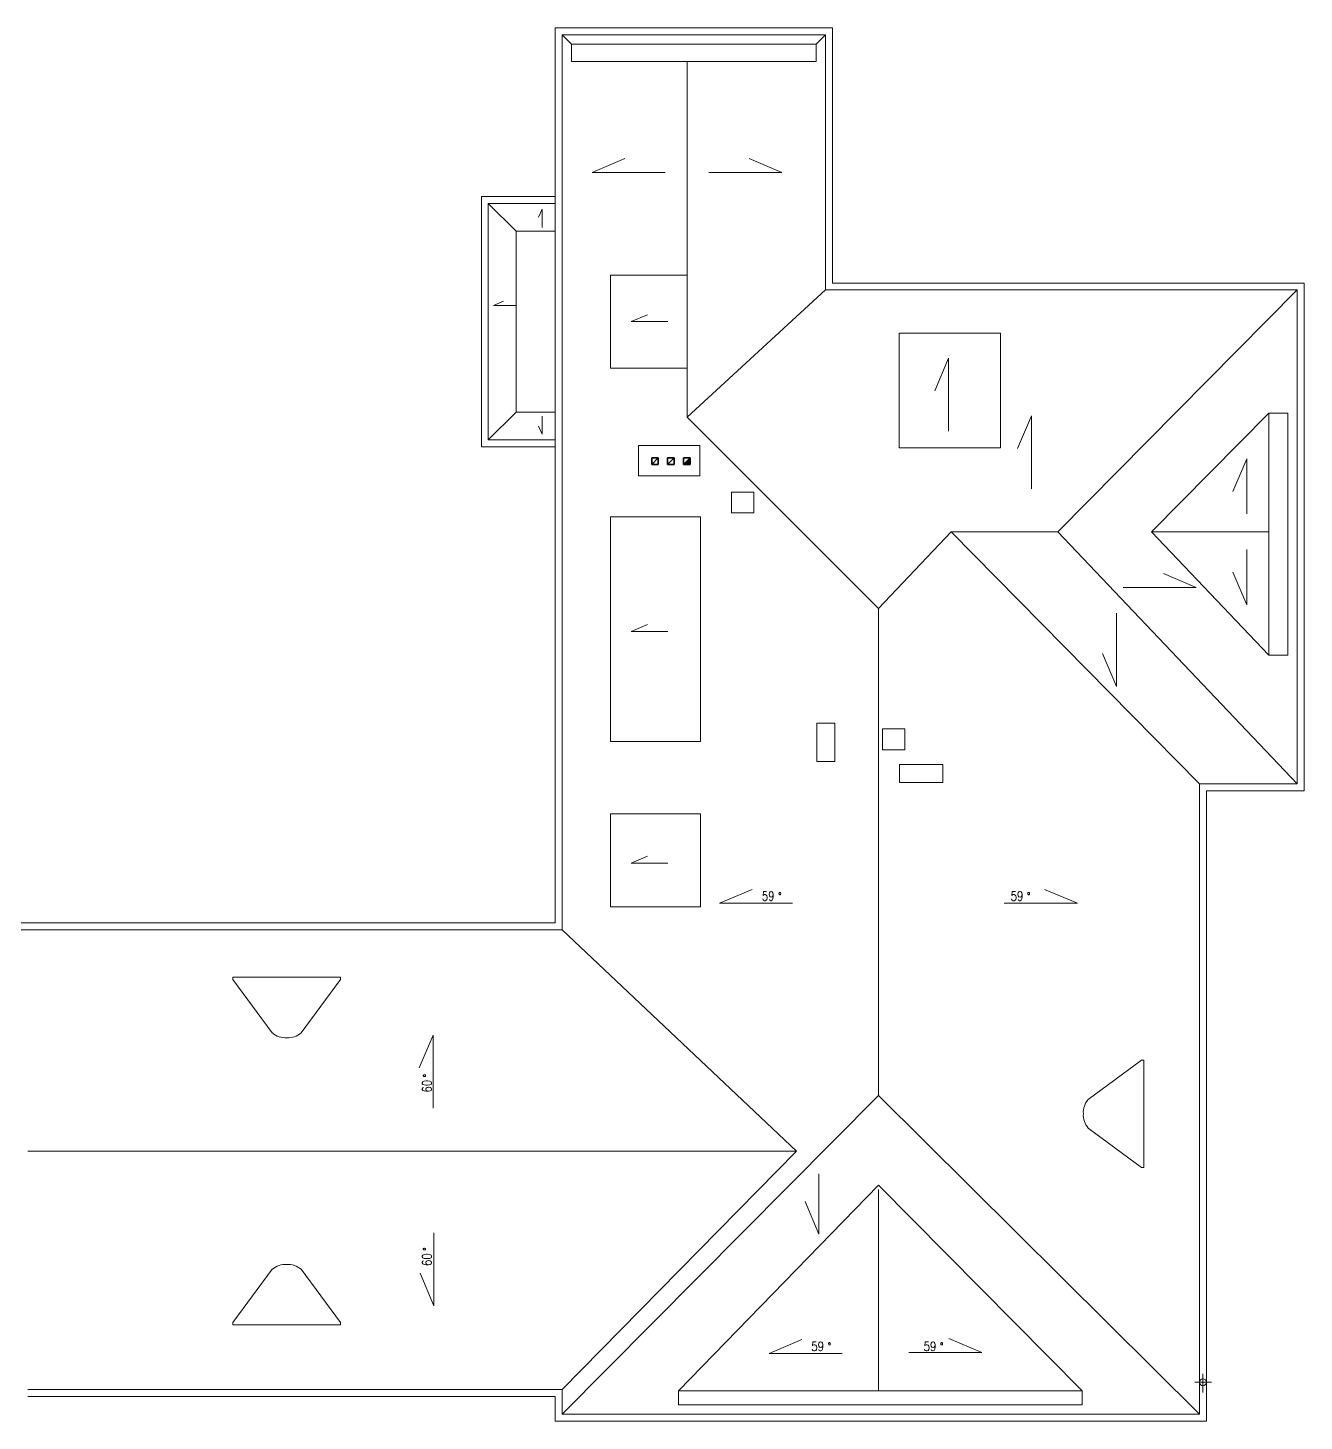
# Model space of a CAD drawing. Header units: millimetres. Extents: x -18485 to 40303, y -22087 to 35064.
# Drawn here: x 14668 to 17432, y -18474 to -15456 of the extents above; entities that cross this region are included whole.
import ezdxf

# ---------------------------------------------------------------- set-up
doc = ezdxf.new("R2010")
doc.units = ezdxf.units.MM
doc.layers.get('0').update_dxf_attribs({"lineweight": 25})
for name, color, linetype, lineweight in [('!tabelka', 7, 'Continuous', 9), ('04-1_widok', 251, 'Continuous', 5), ('05-03_opis', 10, 'Continuous', 5), ('31 piętro III - ściany', 2, 'Continuous', 35)]:
    doc.layers.add(name, color=color, linetype=linetype, lineweight=lineweight)
doc.styles.add('Romans', font='Romans.shx', dxfattribs={"width": 0.8})

# ---------------------------------------------------------------- blocks, each defined once
blk = doc.blocks.new('A$C34BD150E')
for p, q in [((10.5, 147.6), (126.3, 232.8)), ((131.3, 232.8), (126.3, 232.8)), ((131.3, 232.8), (131.3, 0)), ((10.5, 85.2), (126.3, 0)), ((131.3, 0), (126.3, 0))]:
    blk.add_line(p, q)
for centre, start, end in [((44.1, 118.9), 139.4447, 183.2313), ((44.1, 113.9), 176.7687, 220.5553)]:
    blk.add_arc(centre, 44.1, start, end)

msp = doc.modelspace()

# ---------------------------------------------------------------- hatches: boundary and pattern name
at = {"layer": '!tabelka'}
msp.add_hatch(color=256, dxfattribs=at).paths.add_polyline_path([(16102.4, -16387.5), (16088.4, -16401.5), (16102.4, -16401.5)])

# ---------------------------------------------------------------- linework, layer by layer
at = {"layer": '04-1_widok'}
for p, q in [((15810.4, -15455.9), (16410.6, -15455.9)), ((15810.4, -17394.8), (15810.4, -15455.9)), ((15825.4, -17409.8), (15825.4, -15470.9)), ((15825.4, -15470.9), (16395.6, -15470.9)), ((15825.4, -15470.9), (15845.4, -15490.9)), ((16395.6, -15470.9), (16375.6, -15490.9)), ((16395.6, -16023.7), (16395.6, -15470.9)), ((16410.6, -16008.7), (16410.6, -15455.9)), ((15845.4, -15490.9), (16375.6, -15490.9)), ((15845.4, -15490.9), (15845.4, -15528.9)), ((16375.6, -15490.9), (16375.6, -15528.9)), ((15845.4, -15528.9), (16375.6, -15528.9)), ((16095.9, -16299.2), (16095.9, -15528.9)), ((15890.5, -15768.9), (15961.4, -15738.9)), ((16301.3, -15768.9), (16230.3, -15738.9)), ((15890.5, -15768.9), (16048.7, -15768.9)), ((16301.3, -15768.9), (16143, -15768.9)), ((15650.4, -16363.4), (15650.4, -15821.4)), ((15650.4, -15821.4), (15810.4, -15821.4)), ((15665.4, -15836.4), (15810.4, -15836.4)), ((15665.4, -16348.4), (15665.4, -15836.4)), ((15725.4, -15896.4), (15665.4, -15836.4)), ((15781.7, -15848.5), (15774.2, -15866.2)), ((15781.7, -15848.5), (15781.7, -15888.1)), ((15725.4, -16288.4), (15725.4, -15896.4)), ((15725.4, -15896.4), (15810.4, -15896.4)), ((16395.6, -16023.7), (16095.9, -16299.2)), ((16395.6, -16023.7), (17417.1, -16023.7)), ((16410.6, -16008.7), (17432.1, -16008.7)), ((16898.4, -16547.4), (17417.1, -16023.7)), ((17417.1, -17093.6), (17417.1, -16023.7)), ((17432.1, -17108.6), (17432.1, -16008.7)), ((15676.9, -16057.2), (15698.2, -16048.2)), ((15676.9, -16057.2), (15724.3, -16057.2)), ((15974.8, -16092.4), (16010.3, -16077.4)), ((15974.8, -16092.4), (16054, -16092.4)), ((16662.1, -16171.2), (16632.1, -16242.1)), ((16662.1, -16329.4), (16662.1, -16171.2)), ((15725.4, -16288.4), (15665.4, -16348.4)), ((15725.4, -16288.4), (15810.4, -16288.4)), ((15781.7, -16336.3), (15781.7, -16296.8)), ((16510.1, -16713.9), (16095.9, -16299.2)), ((16841.4, -16296.4), (16811.4, -16367.3)), ((16841.4, -16454.6), (16841.4, -16296.4)), ((17101.8, -16547.5), (17355.8, -16290.9)), ((17355.8, -16815), (17355.8, -16290.9)), ((17355.8, -16290.9), (17397.1, -16290.9)), ((17397.1, -16290.9), (17397.1, -16815)), ((15781.7, -16336.3), (15774.2, -16318.6)), ((15665.4, -16348.4), (15810.4, -16348.4)), ((15650.4, -16363.4), (15810.4, -16363.4)), ((15990.7, -16360.8), (16123.7, -16360.8)), ((15990.7, -16360.8), (15990.7, -16426.3)), ((16123.7, -16360.8), (16123.7, -16426.3)), ((17307.7, -16389.3), (17277.6, -16460.2)), ((17307.7, -16508.9), (17307.7, -16389.3)), ((16123.7, -16426.3), (15990.7, -16426.3)), ((16510.1, -16713.9), (16667.9, -16547.4)), ((16667.9, -16547.4), (17205.5, -17093.6)), ((16898.4, -16547.4), (16667.9, -16547.4)), ((16898.4, -16547.4), (17417.1, -17093.6)), ((17101.8, -16547.5), (17355.8, -16815)), ((17101.8, -16547.5), (17355.8, -16547.5)), ((17307.7, -16586.1), (17307.7, -16705.7)), ((17198.3, -16668), (17127.4, -16638)), ((17307.7, -16705.7), (17277.6, -16634.8)), ((17040.1, -16668), (17198.3, -16668)), ((16510.1, -17769.2), (16510.1, -16714)), ((15974.8, -16763.8), (16010.3, -16748.8)), ((17025.4, -16882.5), (17025.4, -16724.3)), ((15974.8, -16763.8), (16054, -16763.8)), ((17025.4, -16882.5), (16995.3, -16811.6)), ((17355.8, -16815), (17397.1, -16815)), ((16376.9, -16962.2), (16376.9, -17045.2)), ((16415.9, -16962.2), (16376.9, -16962.2)), ((16415.9, -16962.2), (16415.9, -17045.2)), ((16415.9, -17045.2), (16376.9, -17045.2)), ((16555.9, -17052), (16649.9, -17052)), ((16555.9, -17052), (16555.9, -17091)), ((16649.9, -17052), (16649.9, -17091)), ((16555.9, -17091), (16649.9, -17091)), ((17205.5, -17093.6), (17205.5, -18459.4)), ((17417.1, -17093.6), (17205.5, -17093.6)), ((17432.1, -17108.6), (17220.5, -17108.6)), ((17220.5, -17108.6), (17220.5, -18474.4)), ((15974.8, -17265.4), (16010.3, -17250.4)), ((15974.8, -17265.4), (16054, -17265.4)), ((16166.2, -17352.3), (16237.1, -17322.3)), ((16941.1, -17352.3), (16870.1, -17322.3)), ((16166.2, -17352.3), (16324.4, -17352.3)), ((16782.8, -17352.3), (16941.1, -17352.3)), ((15810.4, -17394.8), (13835.1, -17394.8)), ((15825.4, -17409.8), (13835.1, -17409.8)), ((15825.4, -17409.8), (16332.5, -17889.4)), ((15545.8, -17638.4), (15515.8, -17709.3)), ((15545.8, -17796.6), (15545.8, -17638.4)), ((16510.1, -17769.2), (15825.4, -18459.4)), ((16510.1, -17769.2), (17205.5, -18459.4)), ((16332.5, -17889.4), (14668.6, -17889.4)), ((16332.5, -17889.4), (15825.4, -18406.1)), ((16381.5, -18069.4), (16381.5, -17938.3)), ((16510.1, -17963.2), (16077.4, -18408.7)), ((16951.4, -18408.7), (16510.1, -17963.2)), ((16510.1, -17972.7), (16510.1, -18408.7)), ((16381.5, -18069.4), (16351.5, -17998.5)), ((15547.8, -18224.5), (15547.8, -18066.3)), ((15547.8, -18224.5), (15517.8, -18153.6)), ((16273.5, -18327.7), (16344.4, -18297.7)), ((16733.9, -18325.5), (16663, -18295.5)), ((16273.5, -18327.7), (16431.7, -18327.7)), ((16575.7, -18325.5), (16733.9, -18325.5)), ((17213, -18371.6), (17213, -18412.5)), ((15825.4, -18406.1), (14668.6, -18406.1)), ((15825.4, -18459.4), (15825.4, -18406.1)), ((16077.4, -18408.7), (16077.4, -18439.4)), ((16951.4, -18408.7), (16077.4, -18408.7)), ((16951.4, -18408.7), (16951.4, -18439.4)), ((17195.2, -18390.1), (17231.4, -18390.1)), ((15810.4, -18421.1), (14668.6, -18421.1)), ((15810.4, -18474.4), (15810.4, -18421.1)), ((16951.4, -18439.4), (16077.4, -18439.4)), ((17205.5, -18459.4), (15825.4, -18459.4)), ((17220.5, -18474.4), (15810.4, -18474.4))]:
    msp.add_line(p, q, dxfattribs=at)
for points in [[(16095.9, -16193.2), (15930.3, -16193.2), (15930.3, -15991.7), (16095.9, -15991.7)], [(16774.9, -16117.4), (16554.8, -16117.4), (16554.8, -16365.5), (16774.9, -16365.5)], [(16240.5, -16506.6), (16192, -16506.6), (16192, -16461.6), (16240.5, -16461.6)], [(16124.6, -17002), (15930.3, -17002), (15930.3, -16515), (16124.6, -16515)], [(16567.6, -17019.8), (16519.1, -17019.8), (16519.1, -16974.8), (16567.6, -16974.8)], [(16124.6, -17360), (15930.3, -17360), (15930.3, -17158.5), (16124.6, -17158.5)]]:
    msp.add_lwpolyline(points, close=True, dxfattribs=at)
msp.add_circle((17213, -18390.1), 7.5, dxfattribs=at)
at = {"layer": '31 piętro III - ściany'}
for p, q in [((16019.2, -16387.5), (16033.2, -16387.5)), ((16019.2, -16401.5), (16019.2, -16387.5)), ((16033.2, -16387.5), (16019.2, -16401.5)), ((16033.2, -16387.5), (16033.2, -16401.5)), ((16053.7, -16387.5), (16067.7, -16387.5)), ((16053.7, -16401.5), (16053.7, -16387.5)), ((16067.7, -16387.5), (16053.7, -16401.5)), ((16067.7, -16387.5), (16067.7, -16401.5)), ((16088.4, -16387.5), (16102.4, -16387.5)), ((16088.4, -16401.5), (16088.4, -16387.5)), ((16102.4, -16387.5), (16088.4, -16401.5)), ((16102.4, -16387.5), (16102.4, -16401.5)), ((16033.2, -16401.5), (16019.2, -16401.5)), ((16067.7, -16401.5), (16053.7, -16401.5)), ((16102.4, -16401.5), (16088.4, -16401.5))]:
    msp.add_line(p, q, dxfattribs=at)

# ---------------------------------------------------------------- block references
at = {"layer": '04-1_widok', "rotation": 90}
msp.add_blockref('A$C34BD150E', (15345.3, -17644), dxfattribs=at)
at = {"layer": '04-1_widok'}
msp.add_blockref('A$C34BD150E', (16953.9, -17924.9), dxfattribs=at)
at = {"layer": '04-1_widok', "xscale": -1, "rotation": 90}
msp.add_blockref('A$C34BD150E', (15345.3, -18134.8), dxfattribs=at)

# ---------------------------------------------------------------- texts
at = {"layer": '05-03_opis', "attachment_point": 4, "style": 'Romans'}
for s, insert, char_height in [('{\\fRomanS|b0|i0|c238|p2;59}', (16257.7, -17337), 20), ('{\\fRomanS|b0|i0|c238|p2;o}', (16294, -17330.3), 7.68), ('{\\fRomanS|b0|i0|c238|p2;59}', (16796.5, -17337), 20), ('{\\fRomanS|b0|i0|c238|p2;o}', (16832.8, -17330.3), 7.68), ('{\\fRomanS|b0|i0|c238|p2;59}', (16365, -18312.4), 20), ('{\\fRomanS|b0|i0|c238|p2;o}', (16401.3, -18305.6), 7.68), ('{\\fRomanS|b0|i0|c238|p2;59}', (16608.1, -18312.4), 20), ('{\\fRomanS|b0|i0|c238|p2;o}', (16644.4, -18305.6), 7.68)]:
    msp.add_mtext(s, dxfattribs=dict(at, insert=insert, char_height=char_height))
at = {"layer": '05-03_opis', "attachment_point": 4, "rotation": 90, "style": 'Romans'}
for s, insert, char_height in [('{\\fRomanS|b0|i0|c238|p2;60}', (15532.5, -17762.6), 20), ('{\\fRomanS|b0|i0|c238|p2;o}', (15525.7, -17728.9), 7.68), ('{\\fRomanS|b0|i0|c238|p2;o}', (15525.7, -18104.5), 7.68), ('{\\fRomanS|b0|i0|c238|p2;60}', (15532.5, -18138.2), 20)]:
    msp.add_mtext(s, dxfattribs=dict(at, insert=insert, char_height=char_height))

doc.saveas('drawing.dxf')
